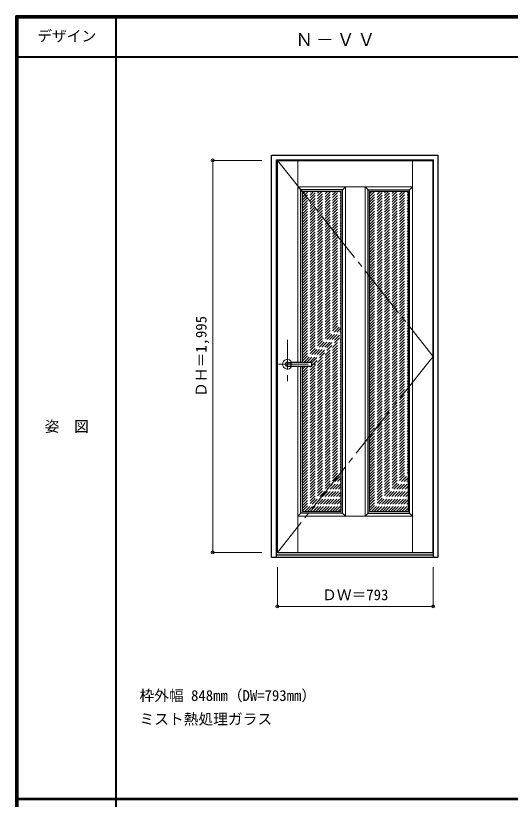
# Model space of a CAD drawing. Units: millimetres, scale not verified. Extents: x -6000 to 5700, y -4307 to 4175.
# Drawn here: x -6000 to -3483, y 186 to 4175 of the extents above; entities that cross this region are included whole.
import ezdxf
from ezdxf.enums import TextEntityAlignment as Align

# ---------------------------------------------------------------- set-up
doc = ezdxf.new("R2010")
doc.units = ezdxf.units.MM
doc.header["$LTSCALE"] = 30
doc.header["$PDMODE"] = 32
doc.header["$PDSIZE"] = 15
for name, pattern in [('CHAIN1', [8, 5, -1, 1, -1]), ('CHAIN2', [12, 9, -1, 1, -1]), ('DASHED1', [1.8, 1.2, -0.6])]:
    doc.linetypes.add(name, pattern=pattern)
for name, color, linetype, lineweight in [('0-1_通り芯', 4, 'CHAIN1', 9), ('0-2_扉', 3, 'Continuous', 25), ('0-3_仕上げ', 7, 'Continuous', 18), ('0-4_枠', 3, 'Continuous', 25), ('0-5_レバー', 3, 'Continuous', 25), ('0-7', 7, 'CHAIN2', 18), ('0-B_寸法', 7, 'Continuous', 9), ('0-C_ハッチ', 4, 'DASHED1', 9), ('F-1_枠', 6, 'Continuous', 40), ('F-A_文字', 7, 'Continuous', 18)]:
    doc.layers.add(name, color=color, linetype=linetype, lineweight=lineweight)
doc.layers.add('0-A_文字', color=7, linetype='Continuous')
doc.styles.add('ＭＳ ゴシック', font='')
doc.styles.get('ＭＳ ゴシック').set_extended_font_data('MS Gothic')

msp = doc.modelspace()

# ---------------------------------------------------------------- linework, layer by layer
at = {"layer": '0-1_通り芯'}
for p, q in [((-4617.4, 2524.5), (-4617.4, 2314.5)), ((-4662.4, 2400.5), (-4472.4, 2400.5))]:
    msp.add_line(p, q, dxfattribs=at)
at = {"layer": '0-2_扉'}
for p, q in [((-4668.4, 3438), (-3875.4, 3438)), ((-4668.4, 1443), (-4668.4, 3438)), ((-3875.4, 1443), (-3875.4, 3438)), ((-4668.4, 1443), (-3875.4, 1443))]:
    msp.add_line(p, q, dxfattribs=at)
at = {"layer": '0-3_仕上げ'}
for p, q in [((-4563.4, 2412), (-4563.4, 3438)), ((-3980.4, 1443), (-3980.4, 3438)), ((-4563.4, 3303), (-3980.4, 3303)), ((-4563.4, 3303), (-4548.4, 3288)), ((-4321.9, 3303), (-4336.9, 3288)), ((-4321.9, 1628), (-4321.9, 3303)), ((-4221.9, 3303), (-4206.9, 3288)), ((-4221.9, 1628), (-4221.9, 3303)), ((-3980.4, 3303), (-3995.4, 3288)), ((-4563.4, 1443), (-4563.4, 2389)), ((-4548.4, 1643), (-4563.4, 1628)), ((-4336.9, 1643), (-4321.9, 1628)), ((-4206.9, 1643), (-4221.9, 1628)), ((-3995.4, 1643), (-3980.4, 1628)), ((-3980.4, 1628), (-4563.4, 1628))]:
    msp.add_line(p, q, dxfattribs=at)
at = {"layer": '0-3_仕上げ', "color": 3, "lineweight": 25}
for p, q in [((-4336.9, 3288), (-4548.4, 3288)), ((-4548.4, 2412), (-4548.4, 3288)), ((-4336.9, 1643), (-4336.9, 3288)), ((-4206.9, 3288), (-3995.4, 3288)), ((-4206.9, 1643), (-4206.9, 3288)), ((-3995.4, 1643), (-3995.4, 3288)), ((-4548.4, 1643), (-4548.4, 2389)), ((-4336.9, 1643), (-4548.4, 1643)), ((-4206.9, 1643), (-3995.4, 1643))]:
    msp.add_line(p, q, dxfattribs=at)
at = {"layer": '0-3_仕上げ', "color": 4, "lineweight": 9}
for p, q in [((-4344.9, 3280), (-4540.4, 3280)), ((-4540.4, 2412), (-4540.4, 3280)), ((-4344.9, 1651), (-4344.9, 3280)), ((-4198.9, 3280), (-4003.4, 3280)), ((-4198.9, 1651), (-4198.9, 3280)), ((-4003.4, 1651), (-4003.4, 3280)), ((-4540.4, 1651), (-4540.4, 2389)), ((-4344.9, 1651), (-4540.4, 1651)), ((-4198.9, 1651), (-4003.4, 1651))]:
    msp.add_line(p, q, dxfattribs=at)
at = {"layer": '0-4_枠'}
for p, q in [((-4697.4, 3465), (-3849.4, 3465)), ((-4697.4, 1418), (-4697.4, 3465)), ((-4673.4, 3441), (-3873.4, 3441)), ((-4673.4, 1418), (-4673.4, 3441)), ((-3873.4, 1418), (-3873.4, 3441)), ((-3849.4, 1418), (-3849.4, 3465)), ((-4697.4, 1418), (-3849.4, 1418)), ((-4673.4, 1430), (-3873.4, 1430))]:
    msp.add_line(p, q, dxfattribs=at)
at = {"layer": '0-5_レバー'}
for p, q in [((-4617.4, 2410), (-4598.4, 2410)), ((-4598.4, 2411), (-4597.4, 2412)), ((-4598.4, 2390), (-4598.4, 2411)), ((-4597.4, 2412), (-4493.4, 2412)), ((-4492.4, 2411), (-4493.4, 2412)), ((-4492.4, 2390), (-4492.4, 2411)), ((-4617.4, 2391), (-4598.4, 2391)), ((-4598.4, 2390), (-4597.4, 2389)), ((-4493.4, 2389), (-4597.4, 2389)), ((-4492.4, 2390), (-4493.4, 2389))]:
    msp.add_line(p, q, dxfattribs=at)
at = {"layer": '0-5_レバー', "color": 4, "lineweight": 9}
for p, q in [((-4597.4, 2389), (-4597.4, 2412)), ((-4493.4, 2412), (-4493.4, 2389))]:
    msp.add_line(p, q, dxfattribs=at)
for radius, start, end in [(24.55, 27.93255, 332.06745), (11, 59.72736, 300.27264)]:
    msp.add_arc((-4617.4, 2400.5), radius, start, end, dxfattribs=at)
at = {"layer": '0-5_レバー'}
msp.add_arc((-4617.4, 2400.5), 9.5, 90, 270, dxfattribs=at)
at = {"layer": '0-7'}
for p, q in [((-4668.4, 3438), (-3875.4, 2440.5)), ((-3875.4, 2440.5), (-4668.4, 1443))]:
    msp.add_line(p, q, dxfattribs=at)
at = {"layer": '0-B_寸法', "color": 4}
for p, q in [((-4997.4, 3438), (-4747.4, 3438)), ((-4997.4, 3438), (-4997.4, 1443)), ((-4997.4, 1443), (-4747.4, 1443)), ((-4668.4, 1168), (-4668.4, 1368)), ((-3875.4, 1168), (-3875.4, 1368)), ((-4668.4, 1168), (-3875.4, 1168))]:
    msp.add_line(p, q, dxfattribs=at)
at = {"layer": '0-B_寸法'}
for p in [(-4997.4, 3438), (-4997.4, 1443), (-4668.4, 1168), (-3875.4, 1168)]:
    msp.add_point(p, dxfattribs=at)
at = {"layer": '0-C_ハッチ'}
for p, q in [((-4548.4, 3286.34), (-4546.74, 3288)), ((-4540.4, 3266.06), (-4526.46, 3280)), ((-4540.4, 3096.35), (-4356.75, 3280)), ((-4540.4, 3110.5), (-4370.9, 3280)), ((-4540.4, 3124.64), (-4385.04, 3280)), ((-4540.4, 3138.78), (-4399.18, 3280)), ((-4540.4, 3152.92), (-4413.32, 3280)), ((-4540.4, 3167.06), (-4427.46, 3280)), ((-4540.4, 3181.21), (-4441.61, 3280)), ((-4540.4, 3195.35), (-4455.75, 3280)), ((-4540.4, 3209.49), (-4469.89, 3280)), ((-4540.4, 3223.63), (-4484.03, 3280)), ((-4540.4, 3237.77), (-4498.17, 3280)), ((-4540.4, 3251.92), (-4512.32, 3280)), ((-4540.4, 3082.21), (-4344.9, 3277.71)), ((-4198.9, 3268.15), (-4187.05, 3280)), ((-4198.9, 3084.3), (-4003.2, 3280)), ((-4198.9, 3098.44), (-4017.34, 3280)), ((-4198.9, 3112.58), (-4031.48, 3280)), ((-4198.9, 3126.73), (-4045.63, 3280)), ((-4198.9, 3140.87), (-4059.77, 3280)), ((-4198.9, 3155.01), (-4073.91, 3280)), ((-4198.9, 3169.15), (-4088.05, 3280)), ((-4198.9, 3183.29), (-4102.19, 3280)), ((-4198.9, 3197.44), (-4116.34, 3280)), ((-4198.9, 3211.58), (-4130.48, 3280)), ((-4198.9, 3225.72), (-4144.62, 3280)), ((-4198.9, 3239.86), (-4158.76, 3280)), ((-4198.9, 3254.01), (-4172.91, 3280)), ((-4540.4, 3068.07), (-4344.9, 3263.57)), ((-4540.4, 3053.93), (-4344.9, 3249.43)), ((-4540.4, 3039.78), (-4344.9, 3235.28)), ((-4198.9, 3070.16), (-4003.4, 3265.66)), ((-4198.9, 3056.02), (-4003.4, 3251.52)), ((-4198.9, 3041.87), (-4003.4, 3237.37)), ((-4540.4, 3025.64), (-4344.9, 3221.14)), ((-4540.4, 3011.5), (-4344.9, 3207)), ((-4540.4, 2997.36), (-4344.9, 3192.86)), ((-4198.9, 3027.73), (-4003.4, 3223.23)), ((-4198.9, 3013.59), (-4003.4, 3209.09)), ((-4198.9, 2999.45), (-4003.4, 3194.95)), ((-4540.4, 2983.22), (-4344.9, 3178.72)), ((-4540.4, 2969.07), (-4344.9, 3164.57)), ((-4198.9, 2985.31), (-4003.4, 3180.81)), ((-4198.9, 2971.16), (-4003.4, 3166.66)), ((-4198.9, 2957.02), (-4003.4, 3152.52)), ((-4540.4, 2954.93), (-4344.9, 3150.43)), ((-4540.4, 2940.79), (-4344.9, 3136.29)), ((-4540.4, 2926.65), (-4344.9, 3122.15)), ((-4198.9, 2942.88), (-4003.4, 3138.38)), ((-4198.9, 2928.74), (-4003.4, 3124.24)), ((-4540.4, 2912.51), (-4344.9, 3108.01)), ((-4540.4, 2898.36), (-4344.9, 3093.86)), ((-4540.4, 2884.22), (-4344.9, 3079.72)), ((-4198.9, 2914.59), (-4003.4, 3110.09)), ((-4198.9, 2900.45), (-4003.4, 3095.95)), ((-4198.9, 2886.31), (-4003.4, 3081.81)), ((-4540.4, 2870.08), (-4344.9, 3065.58)), ((-4540.4, 2855.94), (-4344.9, 3051.44)), ((-4540.4, 2841.79), (-4344.9, 3037.29)), ((-4198.9, 2872.17), (-4003.4, 3067.67)), ((-4198.9, 2858.03), (-4003.4, 3053.53)), ((-4198.9, 2843.88), (-4003.4, 3039.38)), ((-4540.4, 2827.65), (-4344.9, 3023.15)), ((-4540.4, 2813.51), (-4344.9, 3009.01)), ((-4540.4, 2799.37), (-4344.9, 2994.87)), ((-4198.9, 2829.74), (-4003.4, 3025.24)), ((-4198.9, 2815.6), (-4003.4, 3011.1)), ((-4198.9, 2801.46), (-4003.4, 2996.96)), ((-4540.4, 2785.23), (-4344.9, 2980.73)), ((-4540.4, 2771.08), (-4344.9, 2966.58)), ((-4540.4, 2756.94), (-4344.9, 2952.44)), ((-4198.9, 2787.32), (-4003.4, 2982.82)), ((-4198.9, 2773.17), (-4003.4, 2968.67)), ((-4198.9, 2759.03), (-4003.4, 2954.53)), ((-4540.4, 2742.8), (-4344.9, 2938.3)), ((-4540.4, 2728.66), (-4344.9, 2924.16)), ((-4198.9, 2744.89), (-4003.4, 2940.39)), ((-4198.9, 2730.75), (-4003.4, 2926.25)), ((-4198.9, 2716.6), (-4003.4, 2912.1)), ((-4540.4, 2714.52), (-4344.9, 2910.02)), ((-4540.4, 2700.37), (-4344.9, 2895.87)), ((-4540.4, 2686.23), (-4344.9, 2881.73)), ((-4198.9, 2702.46), (-4003.4, 2897.96)), ((-4198.9, 2688.32), (-4003.4, 2883.82)), ((-4540.4, 2672.09), (-4344.9, 2867.59)), ((-4540.4, 2657.95), (-4344.9, 2853.45)), ((-4540.4, 2643.81), (-4344.9, 2839.31)), ((-4198.9, 2674.18), (-4003.4, 2869.68)), ((-4198.9, 2660.04), (-4003.4, 2855.54)), ((-4198.9, 2645.89), (-4003.4, 2841.39)), ((-4540.4, 2629.66), (-4344.9, 2825.16)), ((-4540.4, 2615.52), (-4344.9, 2811.02)), ((-4540.4, 2601.38), (-4344.9, 2796.88)), ((-4198.9, 2631.75), (-4003.4, 2827.25)), ((-4198.9, 2617.61), (-4003.4, 2813.11)), ((-4198.9, 2603.47), (-4003.4, 2798.97)), ((-4540.4, 2587.24), (-4344.9, 2782.74)), ((-4540.4, 2573.09), (-4344.9, 2768.59)), ((-4540.4, 2558.95), (-4344.9, 2754.45)), ((-4198.9, 2589.33), (-4003.4, 2784.83)), ((-4198.9, 2575.18), (-4003.4, 2770.68)), ((-4198.9, 2561.04), (-4003.4, 2756.54)), ((-4540.4, 2544.81), (-4344.9, 2740.31)), ((-4540.4, 2530.67), (-4344.9, 2726.17)), ((-4198.9, 2546.9), (-4003.4, 2742.4)), ((-4198.9, 2532.76), (-4003.4, 2728.26)), ((-4198.9, 2518.61), (-4003.4, 2714.11)), ((-4540.4, 2516.53), (-4344.9, 2712.03)), ((-4540.4, 2502.38), (-4344.9, 2697.88)), ((-4540.4, 2488.24), (-4344.9, 2683.74)), ((-4198.9, 2504.47), (-4003.4, 2699.97)), ((-4198.9, 2490.33), (-4003.4, 2685.83)), ((-4540.4, 2474.1), (-4344.9, 2669.6)), ((-4540.4, 2459.96), (-4344.9, 2655.46)), ((-4540.4, 2445.82), (-4344.9, 2641.32)), ((-4198.9, 2476.19), (-4003.4, 2671.69)), ((-4198.9, 2462.05), (-4003.4, 2657.55)), ((-4198.9, 2447.9), (-4003.4, 2643.4)), ((-4540.4, 2431.67), (-4344.9, 2627.17)), ((-4540.4, 2417.53), (-4344.9, 2613.03)), ((-4531.79, 2412), (-4344.9, 2598.89)), ((-4198.9, 2433.76), (-4003.4, 2629.26)), ((-4198.9, 2419.62), (-4003.4, 2615.12)), ((-4198.9, 2405.48), (-4003.4, 2600.98)), ((-4517.65, 2412), (-4344.9, 2584.75)), ((-4503.5, 2412), (-4344.9, 2570.6)), ((-4492.4, 2408.96), (-4344.9, 2556.46)), ((-4198.9, 2391.34), (-4003.4, 2586.84)), ((-4198.9, 2377.19), (-4003.4, 2572.69)), ((-4198.9, 2363.05), (-4003.4, 2558.55)), ((-4540.4, 2332.68), (-4344.9, 2528.18)), ((-4540.4, 2318.54), (-4344.9, 2514.04)), ((-4492.4, 2394.82), (-4344.9, 2542.32)), ((-4198.9, 2348.91), (-4003.4, 2544.41)), ((-4198.9, 2334.77), (-4003.4, 2530.27)), ((-4198.9, 2320.62), (-4003.4, 2516.12)), ((-4540.4, 2304.39), (-4344.9, 2499.89)), ((-4540.4, 2290.25), (-4344.9, 2485.75)), ((-4198.9, 2306.48), (-4003.4, 2501.98)), ((-4198.9, 2292.34), (-4003.4, 2487.84)), ((-4198.9, 2278.2), (-4003.4, 2473.7)), ((-4540.4, 2276.11), (-4344.9, 2471.61)), ((-4540.4, 2261.97), (-4344.9, 2457.47)), ((-4540.4, 2247.83), (-4344.9, 2443.33)), ((-4198.9, 2264.06), (-4003.4, 2459.56)), ((-4198.9, 2249.91), (-4003.4, 2445.41)), ((-4540.4, 2233.68), (-4344.9, 2429.18)), ((-4540.4, 2219.54), (-4344.9, 2415.04)), ((-4540.4, 2205.4), (-4344.9, 2400.9)), ((-4198.9, 2235.77), (-4003.4, 2431.27)), ((-4198.9, 2221.63), (-4003.4, 2417.13)), ((-4198.9, 2207.49), (-4003.4, 2402.99)), ((-4540.4, 2360.96), (-4512.36, 2389)), ((-4540.4, 2375.1), (-4526.5, 2389)), ((-4540.4, 2346.82), (-4498.22, 2389)), ((-4540.4, 2191.26), (-4344.9, 2386.76)), ((-4540.4, 2177.11), (-4344.9, 2372.61)), ((-4540.4, 2162.97), (-4344.9, 2358.47)), ((-4198.9, 2193.35), (-4003.4, 2388.85)), ((-4198.9, 2179.2), (-4003.4, 2374.7)), ((-4198.9, 2165.06), (-4003.4, 2360.56)), ((-4540.4, 2148.83), (-4344.9, 2344.33)), ((-4540.4, 2134.69), (-4344.9, 2330.19)), ((-4540.4, 2120.55), (-4344.9, 2316.05)), ((-4198.9, 2150.92), (-4003.4, 2346.42)), ((-4198.9, 2136.78), (-4003.4, 2332.28)), ((-4198.9, 2122.63), (-4003.4, 2318.13)), ((-4540.4, 2106.4), (-4344.9, 2301.9)), ((-4540.4, 2092.26), (-4344.9, 2287.76)), ((-4198.9, 2108.49), (-4003.4, 2303.99)), ((-4198.9, 2094.35), (-4003.4, 2289.85)), ((-4198.9, 2080.21), (-4003.4, 2275.71)), ((-4540.4, 2078.12), (-4344.9, 2273.62)), ((-4540.4, 2063.98), (-4344.9, 2259.48)), ((-4540.4, 2049.84), (-4344.9, 2245.34)), ((-4198.9, 2066.07), (-4003.4, 2261.57)), ((-4198.9, 2051.92), (-4003.4, 2247.42)), ((-4540.4, 2035.69), (-4344.9, 2231.19)), ((-4540.4, 2021.55), (-4344.9, 2217.05)), ((-4540.4, 2007.41), (-4344.9, 2202.91)), ((-4198.9, 2037.78), (-4003.4, 2233.28)), ((-4198.9, 2023.64), (-4003.4, 2219.14)), ((-4198.9, 2009.5), (-4003.4, 2205)), ((-4540.4, 1993.27), (-4344.9, 2188.77)), ((-4540.4, 1979.12), (-4344.9, 2174.62)), ((-4540.4, 1964.98), (-4344.9, 2160.48)), ((-4198.9, 1995.36), (-4003.4, 2190.86)), ((-4198.9, 1981.21), (-4003.4, 2176.71)), ((-4198.9, 1967.07), (-4003.4, 2162.57)), ((-4540.4, 1950.84), (-4344.9, 2146.34)), ((-4540.4, 1936.7), (-4344.9, 2132.2)), ((-4540.4, 1922.56), (-4344.9, 2118.06)), ((-4198.9, 1952.93), (-4003.4, 2148.43)), ((-4198.9, 1938.79), (-4003.4, 2134.29)), ((-4198.9, 1924.64), (-4003.4, 2120.14)), ((-4540.4, 1908.41), (-4344.9, 2103.91)), ((-4540.4, 1894.27), (-4344.9, 2089.77)), ((-4540.4, 1880.13), (-4344.9, 2075.63)), ((-4198.9, 1910.5), (-4003.4, 2106)), ((-4198.9, 1896.36), (-4003.4, 2091.86)), ((-4198.9, 1882.22), (-4003.4, 2077.72)), ((-4540.4, 1865.99), (-4344.9, 2061.49)), ((-4540.4, 1851.85), (-4344.9, 2047.35)), ((-4198.9, 1868.08), (-4003.4, 2063.58)), ((-4198.9, 1853.93), (-4003.4, 2049.43)), ((-4198.9, 1839.79), (-4003.4, 2035.29)), ((-4540.4, 1837.7), (-4344.9, 2033.2)), ((-4540.4, 1823.56), (-4344.9, 2019.06)), ((-4540.4, 1809.42), (-4344.9, 2004.92)), ((-4198.9, 1825.65), (-4003.4, 2021.15)), ((-4198.9, 1811.51), (-4003.4, 2007.01)), ((-4540.4, 1795.28), (-4344.9, 1990.78)), ((-4540.4, 1781.13), (-4344.9, 1976.63)), ((-4540.4, 1766.99), (-4344.9, 1962.49)), ((-4198.9, 1797.37), (-4003.4, 1992.87)), ((-4198.9, 1783.22), (-4003.4, 1978.72)), ((-4198.9, 1769.08), (-4003.4, 1964.58)), ((-4540.4, 1752.85), (-4344.9, 1948.35)), ((-4540.4, 1738.71), (-4344.9, 1934.21)), ((-4540.4, 1724.57), (-4344.9, 1920.07)), ((-4198.9, 1754.94), (-4003.4, 1950.44)), ((-4198.9, 1740.8), (-4003.4, 1936.3)), ((-4198.9, 1726.66), (-4003.4, 1922.16)), ((-4540.4, 1710.42), (-4344.9, 1905.92)), ((-4540.4, 1696.28), (-4344.9, 1891.78)), ((-4540.4, 1682.14), (-4344.9, 1877.64)), ((-4198.9, 1712.51), (-4003.4, 1908.01)), ((-4198.9, 1698.37), (-4003.4, 1893.87)), ((-4198.9, 1684.23), (-4003.4, 1879.73)), ((-4540.4, 1668), (-4344.9, 1863.5)), ((-4540.4, 1653.86), (-4344.9, 1849.36)), ((-4529.11, 1651), (-4344.9, 1835.21)), ((-4198.9, 1670.09), (-4003.4, 1865.59)), ((-4198.9, 1655.94), (-4003.4, 1851.44)), ((-4189.7, 1651), (-4003.4, 1837.3)), ((-4514.97, 1651), (-4344.9, 1821.07)), ((-4500.83, 1651), (-4344.9, 1806.93)), ((-4175.56, 1651), (-4003.4, 1823.16)), ((-4161.42, 1651), (-4003.4, 1809.02)), ((-4486.69, 1651), (-4344.9, 1792.79)), ((-4472.54, 1651), (-4344.9, 1778.64)), ((-4458.4, 1651), (-4344.9, 1764.5)), ((-4147.28, 1651), (-4003.4, 1794.88)), ((-4133.13, 1651), (-4003.4, 1780.73)), ((-4118.99, 1651), (-4003.4, 1766.59)), ((-4444.26, 1651), (-4344.9, 1750.36)), ((-4430.12, 1651), (-4344.9, 1736.22)), ((-4415.98, 1651), (-4344.9, 1722.08)), ((-4104.85, 1651), (-4003.4, 1752.45)), ((-4090.71, 1651), (-4003.4, 1738.31)), ((-4076.56, 1651), (-4003.4, 1724.17)), ((-4401.83, 1651), (-4344.9, 1707.93)), ((-4387.69, 1651), (-4344.9, 1693.79)), ((-4373.55, 1651), (-4344.9, 1679.65)), ((-4062.42, 1651), (-4003.4, 1710.02)), ((-4048.28, 1651), (-4003.4, 1695.88)), ((-4034.14, 1651), (-4003.4, 1681.74)), ((-4359.41, 1651), (-4344.9, 1665.51)), ((-4020, 1651), (-4003.4, 1667.6)), ((-4005.85, 1651), (-4003.4, 1653.45))]:
    msp.add_line(p, q, dxfattribs=at)
at = {"layer": 'F-1_枠'}
for p, q in [((-6000, 4175), (5700, 4175)), ((-6000, 4175), (-6000, -4205)), ((-6000, 4170), (5700, 4170)), ((-6000, 4165), (5700, 4165)), ((-5995, 4175), (-5995, -4205)), ((-5990, 4175), (-5990, -4205)), ((-5490, 4175), (-5490, -3790)), ((-6000, 3965), (5700, 3965)), ((-6000, 190.5), (5700, 190.5)), ((-6000, 187.5), (5700, 187.5))]:
    msp.add_line(p, q, dxfattribs=at)

# ---------------------------------------------------------------- texts
at = {"layer": '0-A_文字', "style": 'ＭＳ ゴシック'}
for s, p in [('枠外幅 848mm（DW=793mm）', (-5370, 670.5)), ('ミスト熱処理ガラス', (-5370, 550.5))]:
    msp.add_text(s, height=54.99, dxfattribs=at).set_placement(p, align=Align.BOTTOM_LEFT)
at = {"layer": '0-A_文字', "insert": (-4576.7, 4020), "char_height": 65.98, "attachment_point": 7, "style": 'ＭＳ ゴシック'}
msp.add_mtext('\\T1.17;Ｎ－ＶＶ', dxfattribs=at)
at = {"layer": '0-B_寸法', "style": 'ＭＳ ゴシック'}
msp.add_text('ＤＨ＝1,995', height=54.99, rotation=90, dxfattribs=at).set_placement((-5012.4, 2234.25), align=Align.BOTTOM_LEFT)
msp.add_text('ＤＷ＝793', height=54.99, dxfattribs=at).set_placement((-4440.65, 1183), align=Align.BOTTOM_LEFT)
at = {"layer": 'F-A_文字', "style": 'ＭＳ ゴシック'}
for s, p in [('デザイン', (-5890, 4027.5)), ('姿\u3000図', (-5852.5, 2040.25))]:
    msp.add_text(s, height=54.99, dxfattribs=at).set_placement(p, align=Align.BOTTOM_LEFT)

doc.saveas('drawing.dxf')
